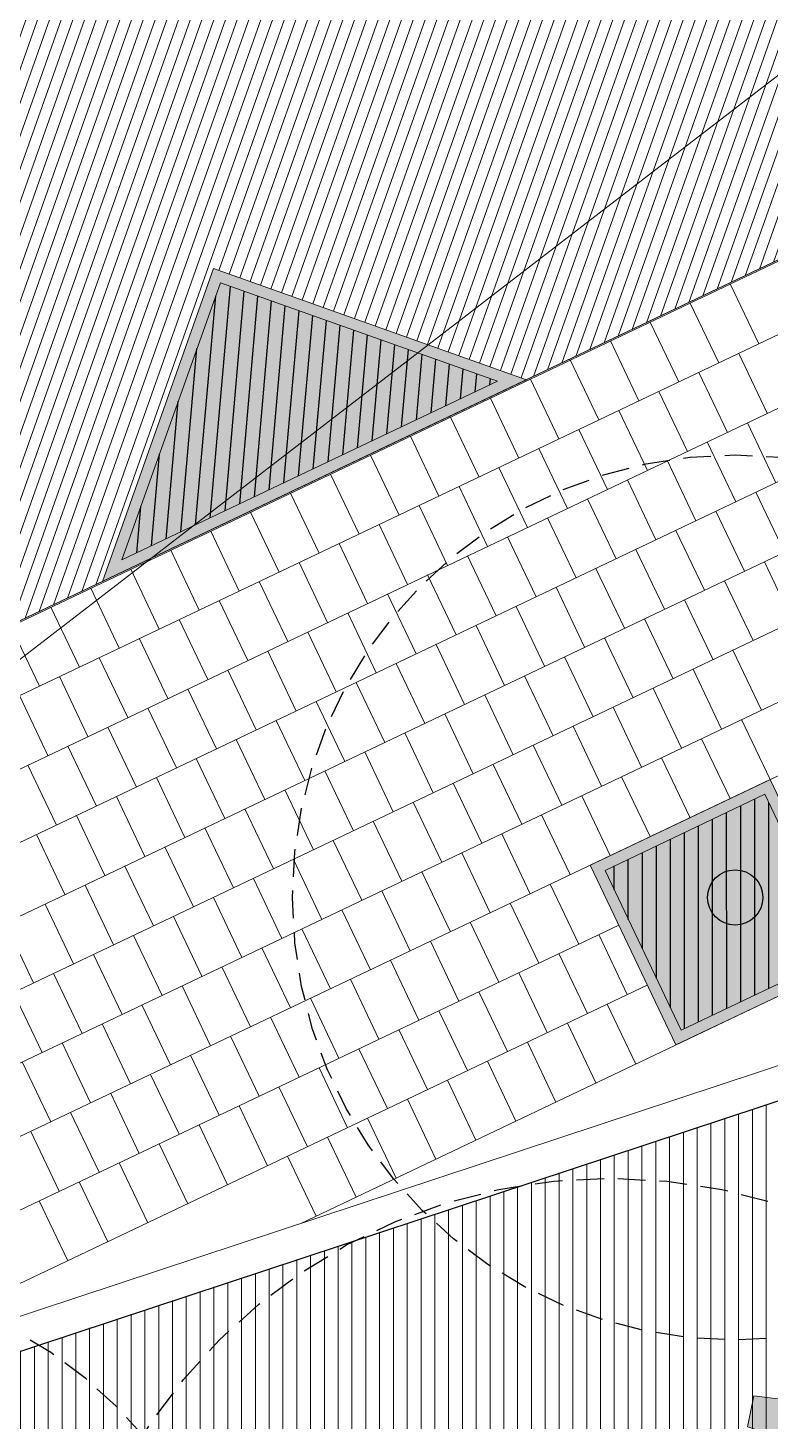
# Model space of a CAD drawing. Header units: metres. Extents: x 678805 to 1359287, y 2747329 to 5497370.
# Drawn here: x 679678.06 to 679684.77, y 2748690.67 to 2748703.26 of the extents above; entities that cross this region are included whole.
import ezdxf
from ezdxf.enums import TextEntityAlignment as Align

# ---------------------------------------------------------------- set-up
doc = ezdxf.new("R2010")
doc.units = ezdxf.units.M
doc.linetypes.add('XREF_MON_SFT_TREES$0$HIDDEN', pattern=[0.375, 0.25, -0.125])
for name, color, linetype in [('00_XREF_MON_HSC_PAVEMENT', 7, 'Continuous'), ('00_XREF_TWQ_BUILDINGS', 7, 'Continuous'), ('00_XREF_TWQ_SFT_TREES', 7, 'Continuous'), ('XREF_MON_GENERAL_LAYOUT$0$02-L-Edge Line Step -10cm', 6, 'Continuous'), ('XREF_MON_HSC_PAVEMENT$0$03-TR-Tree Pit_Green', 74, 'Continuous'), ('XREF_MON_SFT_TREES$0$SL_TREE_CANOPY', 251, 'XREF_MON_SFT_TREES$0$HIDDEN'), ('XREF_MON_SFT_TREES$0$SL_TREE_TRUNK', 251, 'Continuous')]:
    doc.layers.add(name, color=color, linetype=linetype)
for name, color, linetype, true_color in [('02-L-Waterfeatures 01', 7, 'Continuous', 0x4da6ff), ('XREF_MON_HSC_PAVEMENT$0$03-TR-Tree Pit_White', 7, 'Continuous', 0xfcfcfc), ('XREF_MON_SFT_TREES$0$SL_TREE_ACACIA_NILOTICA', 7, 'Continuous', 0x264d00), ('XREF_MON_SFT_TREES$0$SL_TREE_ALBIZIA_LEBBECK', 7, 'Continuous', 0xa3a300), ('XREF_MON_SFT_TREES$0$SL_TREE_PROSOPIS_CINERARIA', 7, 'Continuous', 0x5f7f00)]:
    doc.layers.add(name, color=color, linetype=linetype, true_color=true_color)
for name, color, linetype, lineweight in [('XREF_MON_GENERAL_LAYOUT$0$02-L-Level Curves 0.25-0.75m', 33, 'Continuous', 5), ('XREF_MON_GENERAL_LAYOUT$0$02-L-Material Change', 251, 'Continuous', 5), ('XREF_MON_GENERAL_LAYOUT$0$04-BK-Tree Pit', 6, 'Continuous', 5), ('XREF_MON_HSC_FURNITURE$0$03-PG-CBIncluded', 8, 'Continuous', 5), ('XREF_MON_HSC_PAVEMENT$0$02-L-B-Flat Bar', 251, 'Continuous', 5), ('XREF_MON_HSC_PAVEMENT$0$04-BK-Tree Pit', 6, 'Continuous', 5)]:
    doc.layers.add(name, color=color, linetype=linetype, lineweight=lineweight)
for name, color, linetype, lineweight, true_color in [('XREF_MON_HSC_PAVEMENT$0$02-L-Joints-Paviment_07_Precast Concrete Blocks 60X40', 7, 'Continuous', 5, 0x999999), ('XREF_MON_HSC_PAVEMENT$0$03-TR-Pavement_02_Sealed Gravel', 7, 'Continuous', 5, 0x38321e), ('XREF_MON_HSC_PAVEMENT$0$03-TR-Pavement_07_Precast Concrete Blocks 20X10', 7, 'Continuous', 5, 0x999999), ('XREF_MON_HSC_PAVEMENT$0$03-TR-Pavement_07_Precast Concrete Blocks 60X40', 7, 'Continuous', 5, 0x999999)]:
    doc.layers.add(name, color=color, linetype=linetype, lineweight=lineweight, true_color=true_color)
doc.layers.get('XREF_MON_SFT_TREES$0$SL_TREE_ACACIA_NILOTICA').off()
doc.layers.get('XREF_MON_SFT_TREES$0$SL_TREE_ALBIZIA_LEBBECK').off()
doc.layers.get('XREF_MON_SFT_TREES$0$SL_TREE_PROSOPIS_CINERARIA').off()
doc.styles.add('XREF_MON_GENERAL_LAYOUT$0$Standard', font='arial.ttf')

# ---------------------------------------------------------------- blocks, each defined once
blk = doc.blocks.new('XREF_MON_SFT_TREES$0$Acacia_nilotica')
h = blk.add_hatch()
h.set_pattern_fill('ANSI31', color=256, scale=0.1)
edge = h.paths.add_edge_path()
edge.add_arc((0, 0), 4, 0, 360)
at = {"layer": 'XREF_MON_SFT_TREES$0$SL_TREE_TRUNK'}
h = blk.add_hatch(color=256, dxfattribs=at)
h.dxf.hatch_style = 1
edge = h.paths.add_edge_path()
edge.add_arc((0, 0), 0.25, 0, 360)
at = {"layer": 'XREF_MON_SFT_TREES$0$SL_TREE_CANOPY', "linetype": 'XREF_MON_SFT_TREES$0$HIDDEN'}
blk.add_circle((0, 0), 4, dxfattribs=at)
at = {"layer": 'XREF_MON_SFT_TREES$0$SL_TREE_TRUNK'}
blk.add_circle((0, 0), 0.25, dxfattribs=at)
blk = doc.blocks.new('XREF_MON_SFT_TREES$0$Prosopis_cineraria')
h = blk.add_hatch()
h.set_pattern_fill('ANSI31', color=256, scale=0.1)
edge = h.paths.add_edge_path()
edge.add_arc((0, 0), 4, 0, 360)
at = {"layer": 'XREF_MON_SFT_TREES$0$SL_TREE_TRUNK'}
h = blk.add_hatch(color=256, dxfattribs=at)
h.dxf.hatch_style = 1
edge = h.paths.add_edge_path()
edge.add_arc((0, 0), 0.25, 0, 360)
at = {"layer": 'XREF_MON_SFT_TREES$0$SL_TREE_CANOPY', "linetype": 'XREF_MON_SFT_TREES$0$HIDDEN'}
blk.add_circle((0, 0), 4, dxfattribs=at)
at = {"layer": 'XREF_MON_SFT_TREES$0$SL_TREE_TRUNK'}
blk.add_circle((0, 0), 0.25, dxfattribs=at)
blk = doc.blocks.new('XREF_MON_SFT_TREES$0$Albizia_lebbeck')
at = {"layer": 'XREF_MON_SFT_TREES$0$SL_TREE_CANOPY', "linetype": 'XREF_MON_SFT_TREES$0$HIDDEN'}
blk.add_circle((0, 0), 5, dxfattribs=at)
blk = doc.blocks.new('XREF_MON_SFT_TREES')
at = {"layer": 'XREF_MON_SFT_TREES$0$SL_TREE_ACACIA_NILOTICA', "rotation": 25.44812939262281}
blk.add_blockref('XREF_MON_SFT_TREES$0$Acacia_nilotica', (679684.457, 2748695.405), dxfattribs=at)
at = {"layer": 'XREF_MON_SFT_TREES$0$SL_TREE_ALBIZIA_LEBBECK', "rotation": 25.44812939262281}
blk.add_blockref('XREF_MON_SFT_TREES$0$Albizia_lebbeck', (679683.328, 2748687.867), dxfattribs=at)
at = {"layer": 'XREF_MON_SFT_TREES$0$SL_TREE_PROSOPIS_CINERARIA', "rotation": 25.44812939262281}
blk.add_blockref('XREF_MON_SFT_TREES$0$Prosopis_cineraria', (679676.035, 2748687.978), dxfattribs=at)
blk = doc.blocks.new('XREF_MON_HSC_PAVEMENT$0$Alcorque Parking 8m2')
at = {"layer": 'XREF_MON_HSC_PAVEMENT$0$03-TR-Tree Pit_Green', "ltscale": 0.3}
h = blk.add_hatch(dxfattribs=at)
h.set_pattern_fill('ANSI31', color=256, scale=0.04, angle=40)
h.set_pattern_definition([(85, (-679726.04474, -2748720.75428), (-0.1265167266577, 0.011068779329), [])])
h.paths.add_polyline_path([(-1.079, -0.384), (2.316, 1.231), (-0.189, 2.121)])
at = {"layer": 'XREF_MON_HSC_PAVEMENT$0$03-TR-Tree Pit_White'}
h = blk.add_hatch(color=256, dxfattribs=at)
h.dxf.hatch_style = 1
h.paths.add_polyline_path([(-1.254, -0.578), (2.577, 1.245), (-0.25, 2.249)])
blk = doc.blocks.new('XREF_MON_HSC_PAVEMENT$0$Escocell Quadrat')
at = {"layer": 'XREF_MON_HSC_PAVEMENT$0$03-TR-Tree Pit_Green'}
h = blk.add_hatch(dxfattribs=at)
h.set_pattern_fill('ANSI31', color=256, scale=0.04, angle=19.5514)
h.set_pattern_definition([(64.551379247, (-1794786.01457, -2189831.7944), (-0.114677314033, 0.0545720958565), [])])
h.paths.add_polyline_path([(-1.159, 0.359), (-2.759, 0.359), (-2.759, -1.241), (-1.159, -1.241)])
at = {"layer": 'XREF_MON_HSC_PAVEMENT$0$03-TR-Tree Pit_White'}
h = blk.add_hatch(color=256, dxfattribs=at)
h.dxf.hatch_style = 1
h.paths.add_polyline_path([(-2.859, 0.459), (-1.059, 0.459), (-1.059, -1.341), (-2.859, -1.341)])
at = {"ltscale": 0.3}
blk.add_lwpolyline([(-2.759, -1.241), (-1.159, -1.241), (-1.159, 0.359), (-2.759, 0.359)], close=True, dxfattribs=at)
blk = doc.blocks.new('XREF_MON_HSC_PAVEMENT')
at = {"layer": 'XREF_MON_HSC_PAVEMENT$0$03-TR-Pavement_02_Sealed Gravel', "linetype": 'Continuous'}
h = blk.add_hatch(dxfattribs=at)
h.set_pattern_fill('ANSI31', color=256, scale=0.0393, angle=45)
h.set_pattern_definition([(90, (652974.11672, 2717198.73223), (-0.1247775, 0), [])])
h.paths.add_polyline_path([(679722.263, 2748703.307), (679726.603, 2748705.358), (679728.654, 2748701.019), (679724.315, 2748698.967)])
h.paths.add_polyline_path([(679741.598, 2748685.372), (679727.674, 2748707.713), (679672.412, 2748689.462), (679674.333, 2748683.624)])
at = {"layer": 'XREF_MON_HSC_PAVEMENT$0$03-TR-Pavement_07_Precast Concrete Blocks 20X10'}
h = blk.add_hatch(dxfattribs=at)
h.set_pattern_fill('ANSI31', color=256, scale=0.0315, angle=25.5)
h.set_pattern_definition([(70.5, (0, 0), (-0.094275932128, 0.033384858509), [])])
h.paths.add_polyline_path([(679608.734, 2748671.996), (679610.533, 2748668.217), (679613.436, 2748667.186), (679617.336, 2748669.041), (679618.34, 2748671.868), (679621.167, 2748670.864), (679625.012, 2748672.694), (679626.016, 2748675.521), (679628.843, 2748674.517), (679632.688, 2748676.347), (679633.692, 2748679.174), (679636.52, 2748678.17), (679640.357, 2748679.996), (679641.368, 2748682.826), (679644.195, 2748681.823), (679648.039, 2748683.652), (679649.01, 2748686.385), (679649.043, 2748686.478), (679651.87, 2748685.474), (679655.715, 2748687.304), (679656.718, 2748690.131), (679659.546, 2748689.127), (679663.39, 2748690.957), (679664.394, 2748693.783), (679667.221, 2748692.78), (679671.065, 2748694.609), (679672.035, 2748697.341), (679674.896, 2748696.432), (679678.74, 2748698.261), (679679.745, 2748701.088), (679682.572, 2748700.084), (679686.415, 2748701.913), (679687.445, 2748704.817), (679685.646, 2748708.596)])
at = {"layer": 'XREF_MON_HSC_PAVEMENT$0$02-L-B-Flat Bar'}
blk.add_lwpolyline([(679613.436, 2748667.186), (679686.413, 2748701.912)], dxfattribs=at)
at = {"layer": 'XREF_MON_HSC_PAVEMENT$0$02-L-Joints-Paviment_07_Precast Concrete Blocks 60X40'}
for points in [[(679684.412, 2748700.95), (679684.67, 2748700.408)], [(679684.051, 2748700.778), (679684.309, 2748700.236)], [(679683.69, 2748700.606), (679683.948, 2748700.065)], [(679683.329, 2748700.435), (679683.586, 2748699.893)], [(679684.489, 2748700.322), (679684.747, 2748699.781)], [(679682.967, 2748700.263), (679683.225, 2748699.721)], [(679682.606, 2748700.091), (679682.864, 2748699.549)], [(679684.128, 2748700.151), (679684.386, 2748699.609)], [(679682.245, 2748699.919), (679682.503, 2748699.377)], [(679683.767, 2748699.979), (679684.025, 2748699.437)], [(679683.406, 2748699.807), (679683.664, 2748699.265)], [(679681.884, 2748699.747), (679682.142, 2748699.205)], [(679684.567, 2748699.695), (679684.824, 2748699.153)], [(679681.523, 2748699.575), (679681.78, 2748699.033)], [(679683.045, 2748699.635), (679683.302, 2748699.093)], [(679682.683, 2748699.463), (679682.941, 2748698.921)], [(679684.205, 2748699.523), (679684.463, 2748698.981)], [(679681.161, 2748699.403), (679681.419, 2748698.861)], [(679682.322, 2748699.291), (679682.58, 2748698.749)], [(679683.844, 2748699.351), (679684.102, 2748698.809)], [(679680.8, 2748699.231), (679681.058, 2748698.69)], [(679683.483, 2748699.179), (679683.741, 2748698.637)], [(679680.439, 2748699.06), (679680.697, 2748698.518)], [(679681.961, 2748699.119), (679682.219, 2748698.578)], [(679684.644, 2748699.067), (679684.902, 2748698.525)], [(679681.6, 2748698.947), (679681.858, 2748698.406)], [(679683.122, 2748699.007), (679683.38, 2748698.465)], [(679680.078, 2748698.888), (679680.336, 2748698.346)], [(679682.761, 2748698.835), (679683.019, 2748698.294)], [(679684.283, 2748698.895), (679684.54, 2748698.353)], [(679679.717, 2748698.716), (679679.975, 2748698.174)], [(679681.239, 2748698.776), (679681.497, 2748698.234)], [(679682.4, 2748698.663), (679682.657, 2748698.122)], [(679683.921, 2748698.723), (679684.179, 2748698.181)], [(679679.356, 2748698.544), (679679.613, 2748698.002)], [(679680.878, 2748698.604), (679681.135, 2748698.062)], [(679683.56, 2748698.551), (679683.818, 2748698.01)], [(679680.516, 2748698.432), (679680.774, 2748697.89)], [(679682.038, 2748698.492), (679682.296, 2748697.95)], [(679684.721, 2748698.439), (679684.979, 2748697.897)], [(679678.994, 2748698.372), (679679.252, 2748697.83)], [(679681.677, 2748698.32), (679681.935, 2748697.778)], [(679683.199, 2748698.379), (679683.457, 2748697.838)], [(679678.633, 2748698.2), (679678.891, 2748697.658)], [(679680.155, 2748698.26), (679680.413, 2748697.718)], [(679682.838, 2748698.208), (679683.096, 2748697.666)], [(679684.36, 2748698.267), (679684.618, 2748697.726)], [(679678.272, 2748698.028), (679678.53, 2748697.486)], [(679679.794, 2748698.088), (679680.052, 2748697.546)], [(679681.316, 2748698.148), (679681.574, 2748697.606)], [(679682.477, 2748698.036), (679682.735, 2748697.494)], [(679683.999, 2748698.096), (679684.257, 2748697.554)], [(679679.433, 2748697.916), (679679.691, 2748697.374)], [(679680.955, 2748697.976), (679681.213, 2748697.434)], [(679683.638, 2748697.924), (679683.895, 2748697.382)], [(679677.911, 2748697.856), (679678.169, 2748697.315)], [(679680.594, 2748697.804), (679680.851, 2748697.262)], [(679682.116, 2748697.864), (679682.373, 2748697.322)], [(679679.072, 2748697.744), (679679.329, 2748697.202)], [(679681.754, 2748697.692), (679682.012, 2748697.15)], [(679683.276, 2748697.752), (679683.534, 2748697.21)], [(679678.71, 2748697.572), (679678.968, 2748697.031)], [(679680.232, 2748697.632), (679680.49, 2748697.09)], [(679682.915, 2748697.58), (679683.173, 2748697.038)], [(679684.437, 2748697.64), (679684.695, 2748697.098)], [(679678.349, 2748697.401), (679678.607, 2748696.859)], [(679679.871, 2748697.46), (679680.129, 2748696.919)], [(679681.393, 2748697.52), (679681.651, 2748696.978)], [(679682.554, 2748697.408), (679682.812, 2748696.866)], [(679684.076, 2748697.468), (679684.334, 2748696.926)], [(679679.51, 2748697.288), (679679.768, 2748696.747)], [(679681.032, 2748697.348), (679681.29, 2748696.806)], [(679683.715, 2748697.296), (679683.973, 2748696.754)], [(679677.988, 2748697.229), (679678.246, 2748696.687)], [(679680.671, 2748697.176), (679680.929, 2748696.635)], [(679682.193, 2748697.236), (679682.451, 2748696.694)], [(679679.149, 2748697.117), (679679.407, 2748696.575)], [(679681.832, 2748697.064), (679682.089, 2748696.522)], [(679683.354, 2748697.124), (679683.611, 2748696.582)], [(679678.788, 2748696.945), (679679.045, 2748696.403)], [(679680.31, 2748697.004), (679680.567, 2748696.463)], [(679682.992, 2748696.952), (679683.25, 2748696.41)], [(679684.514, 2748697.012), (679684.772, 2748696.47)], [(679678.426, 2748696.773), (679678.684, 2748696.231)], [(679679.948, 2748696.833), (679680.206, 2748696.291)], [(679681.47, 2748696.892), (679681.728, 2748696.351)], [(679682.631, 2748696.78), (679682.889, 2748696.238)], [(679684.153, 2748696.84), (679684.411, 2748696.298)], [(679679.587, 2748696.661), (679679.845, 2748696.119)], [(679681.109, 2748696.72), (679681.367, 2748696.179)], [(679683.792, 2748696.668), (679684.05, 2748696.126)], [(679678.065, 2748696.601), (679678.323, 2748696.059)], [(679680.748, 2748696.549), (679681.006, 2748696.007)], [(679682.27, 2748696.608), (679682.528, 2748696.067)], [(679679.226, 2748696.489), (679679.484, 2748695.947)], [(679681.909, 2748696.437), (679682.167, 2748695.895)], [(679683.431, 2748696.496), (679683.689, 2748695.955)], [(679678.865, 2748696.317), (679679.123, 2748695.775)], [(679680.387, 2748696.377), (679680.645, 2748695.835)], [(679683.07, 2748696.324), (679683.327, 2748695.783)], [(679678.504, 2748696.145), (679678.761, 2748695.603)], [(679680.026, 2748696.205), (679680.283, 2748695.663)], [(679681.548, 2748696.265), (679681.805, 2748695.723)], [(679682.708, 2748696.153), (679682.966, 2748695.611)], [(679679.664, 2748696.033), (679679.922, 2748695.491)], [(679681.186, 2748696.093), (679681.444, 2748695.551)], [(679678.142, 2748695.973), (679678.4, 2748695.431)], [(679680.825, 2748695.921), (679681.083, 2748695.379)], [(679682.347, 2748695.981), (679682.605, 2748695.439)], [(679679.303, 2748695.861), (679679.561, 2748695.319)], [(679681.986, 2748695.809), (679682.244, 2748695.267)], [(679678.942, 2748695.689), (679679.2, 2748695.147)], [(679680.464, 2748695.749), (679680.722, 2748695.207)], [(679681.625, 2748695.637), (679681.883, 2748695.095)], [(679678.581, 2748695.517), (679678.839, 2748694.976)], [(679680.103, 2748695.577), (679680.361, 2748695.035)], [(679682.786, 2748695.525), (679683.043, 2748694.983)], [(679679.742, 2748695.405), (679679.999, 2748694.863)], [(679681.264, 2748695.465), (679681.521, 2748694.923)], [(679678.22, 2748695.345), (679678.477, 2748694.804)], [(679680.902, 2748695.293), (679681.16, 2748694.751)], [(679682.424, 2748695.353), (679682.682, 2748694.811)], [(679677.858, 2748695.174), (679678.116, 2748694.632)], [(679679.38, 2748695.233), (679679.638, 2748694.692)], [(679682.063, 2748695.181), (679682.321, 2748694.639)], [(679679.019, 2748695.061), (679679.277, 2748694.52)], [(679680.541, 2748695.121), (679680.799, 2748694.58)], [(679681.702, 2748695.009), (679681.96, 2748694.467)], [(679683.224, 2748695.069), (679683.482, 2748694.527)], [(679678.658, 2748694.89), (679678.916, 2748694.348)], [(679680.18, 2748694.949), (679680.438, 2748694.408)], [(679682.863, 2748694.897), (679683.121, 2748694.355)], [(679679.819, 2748694.778), (679680.077, 2748694.236)], [(679681.341, 2748694.837), (679681.599, 2748694.296)], [(679678.297, 2748694.718), (679678.555, 2748694.176)], [(679680.98, 2748694.665), (679681.237, 2748694.124)], [(679682.502, 2748694.725), (679682.759, 2748694.183)], [(679677.936, 2748694.546), (679678.194, 2748694.004)], [(679679.458, 2748694.606), (679679.715, 2748694.064)], [(679682.14, 2748694.553), (679682.398, 2748694.012)], [(679679.096, 2748694.434), (679679.354, 2748693.892)], [(679680.618, 2748694.494), (679680.876, 2748693.952)], [(679681.779, 2748694.381), (679682.037, 2748693.84)], [(679683.301, 2748694.441), (679683.559, 2748693.899)], [(679678.735, 2748694.262), (679678.993, 2748693.72)], [(679680.257, 2748694.322), (679680.515, 2748693.78)], [(679682.94, 2748694.269), (679683.198, 2748693.728)], [(679679.896, 2748694.15), (679680.154, 2748693.608)], [(679681.418, 2748694.21), (679681.676, 2748693.668)], [(679678.374, 2748694.09), (679678.632, 2748693.548)], [(679681.057, 2748694.038), (679681.315, 2748693.496)], [(679682.579, 2748694.098), (679682.837, 2748693.556)], [(679678.013, 2748693.918), (679678.271, 2748693.376)], [(679679.535, 2748693.978), (679679.793, 2748693.436)], [(679682.218, 2748693.926), (679682.475, 2748693.384)], [(679679.174, 2748693.806), (679679.432, 2748693.264)], [(679680.696, 2748693.866), (679680.954, 2748693.324)], [(679681.856, 2748693.754), (679682.114, 2748693.212)], [(679678.813, 2748693.634), (679679.07, 2748693.092)], [(679680.334, 2748693.694), (679680.592, 2748693.152)], [(679679.973, 2748693.522), (679680.231, 2748692.98)], [(679681.495, 2748693.582), (679681.753, 2748693.04)], [(679678.451, 2748693.462), (679678.709, 2748692.921)], [(679681.134, 2748693.41), (679681.392, 2748692.868)], [(679678.09, 2748693.29), (679678.348, 2748692.749)], [(679679.612, 2748693.35), (679679.87, 2748692.808)], [(679679.251, 2748693.178), (679679.509, 2748692.637)], [(679680.773, 2748693.238), (679681.031, 2748692.696)], [(679678.89, 2748693.006), (679679.148, 2748692.465)], [(679680.412, 2748693.066), (679680.67, 2748692.524)], [(679678.529, 2748692.835), (679678.786, 2748692.293)], [(679678.167, 2748692.663), (679678.425, 2748692.121)]]:
    blk.add_lwpolyline(points, dxfattribs=at)
at = {"layer": 'XREF_MON_HSC_PAVEMENT$0$03-TR-Pavement_07_Precast Concrete Blocks 60X40'}
for p, q in [((679602.439, 2748661.942), (679961.734, 2748832.918)), ((679602.698, 2748661.401), (679961.992, 2748832.376)), ((679602.956, 2748660.859), (679962.25, 2748831.835)), ((679603.215, 2748660.318), (679962.509, 2748831.293)), ((679603.474, 2748659.776), (679962.768, 2748830.752)), ((679603.732, 2748659.235), (679963.026, 2748830.21)), ((679603.991, 2748658.694), (679732.011, 2748719.614)), ((679664.567, 2748686.855), (679732.269, 2748719.072)), ((679680.533, 2748692.459), (679712.274, 2748707.564)), ((679664.825, 2748686.314), (679683.405, 2748695.155)), ((679675.969, 2748690.952), (679683.662, 2748694.613))]:
    blk.add_line(p, q, dxfattribs=at)
at = {"layer": 'XREF_MON_HSC_PAVEMENT$0$04-BK-Tree Pit'}
blk.add_blockref('XREF_MON_HSC_PAVEMENT$0$Alcorque Parking 8m2', (679679.993, 2748698.84), dxfattribs=at)
at = {"layer": 'XREF_MON_HSC_PAVEMENT$0$04-BK-Tree Pit', "rotation": 25.44862075299672}
blk.add_blockref('XREF_MON_HSC_PAVEMENT$0$Escocell Quadrat', (679685.926, 2748696.511), dxfattribs=at)
blk = doc.blocks.new('XREF_MON_HSC_FURNITURE$0$Star shaped bench - BIG')
at = {"true_color": 0xfcfcfc}
h = blk.add_hatch(color=7, dxfattribs=at)
h.dxf.hatch_style = 1
h.paths.add_polyline_path([(0, 0), (-0.301, 0.319), (0.105, 0.91), (-0.271, 1.171), (-0.108, 1.45), (0.335, 1.283), (0.614, 2.306), (0.96, 2.257), (0.992, 1.162), (2.065, 1.033), (2.059, 0.633), (0.929, 0.497), (1.082, -0.318), (0.81, -0.398), (0.508, 0.377)])
blk.add_lwpolyline([(0, 0), (-0.301, 0.319), (0.105, 0.91), (-0.271, 1.171), (-0.108, 1.45), (0.335, 1.283), (0.614, 2.306), (0.96, 2.257), (0.992, 1.162), (2.065, 1.033), (2.059, 0.633), (0.929, 0.497), (1.082, -0.318), (0.81, -0.398), (0.508, 0.377)], close=True)
blk = doc.blocks.new('XREF_MON_HSC_FURNITURE')
at = {"layer": 'XREF_MON_HSC_FURNITURE$0$03-PG-CBIncluded', "rotation": 241.8284878748395}
blk.add_blockref('XREF_MON_HSC_FURNITURE$0$Star shaped bench - BIG', (679685.359, 2748691.425, -0.023), dxfattribs=at)
blk = doc.blocks.new('XREF_MON_GENERAL_LAYOUT$0$Alcorque Parking 8m2')
blk.add_lwpolyline([(2.316, 1.231), (-0.189, 2.121), (-1.079, -0.384)], close=True)
at = {"layer": 'XREF_MON_GENERAL_LAYOUT$0$02-L-Material Change'}
blk.add_lwpolyline([(2.577, 1.245), (-0.25, 2.249), (-1.254, -0.578)], close=True, dxfattribs=at)
blk = doc.blocks.new('XREF_MON_GENERAL_LAYOUT$0$Escocell Quadrat')
at = {"ltscale": 0.3}
blk.add_lwpolyline([(-2.759, -1.241), (-1.159, -1.241), (-1.159, 0.359), (-2.759, 0.359)], close=True, dxfattribs=at)
at = {"layer": 'XREF_MON_GENERAL_LAYOUT$0$02-L-Material Change', "ltscale": 0.3}
blk.add_lwpolyline([(-2.859, -1.341), (-1.059, -1.341), (-1.059, 0.459), (-2.859, 0.459)], close=True, dxfattribs=at)
blk = doc.blocks.new('XREF_MON_GENERAL_LAYOUT')
at = {"layer": 'XREF_MON_GENERAL_LAYOUT$0$02-L-Edge Line Step -10cm'}
blk.add_line((679672.413, 2748689.46), (679727.674, 2748707.713), dxfattribs=at)
at = {"layer": 'XREF_MON_GENERAL_LAYOUT$0$02-L-Level Curves 0.25-0.75m', "ltscale": 0.3}
blk.add_lwpolyline([(679697.45, 2748714.878), (679703.09, 2748716.897), (679638.582, 2748667.194)], dxfattribs=at)
at = {"layer": 'XREF_MON_GENERAL_LAYOUT$0$02-L-Material Change'}
blk.add_line((679672.222, 2748689.715), (679727.609, 2748708.007), dxfattribs=at)
at = {"layer": 'XREF_MON_GENERAL_LAYOUT$0$02-L-Material Change', "ltscale": 0.3}
blk.add_lwpolyline([(679686.414, 2748701.914), (679613.436, 2748667.186)], dxfattribs=at)
at = {"layer": 'XREF_MON_GENERAL_LAYOUT$0$04-BK-Tree Pit'}
blk.add_blockref('XREF_MON_GENERAL_LAYOUT$0$Alcorque Parking 8m2', (679679.993, 2748698.84), dxfattribs=at)
at = {"layer": 'XREF_MON_GENERAL_LAYOUT$0$04-BK-Tree Pit', "rotation": 25.44862075299672}
blk.add_blockref('XREF_MON_GENERAL_LAYOUT$0$Escocell Quadrat', (679685.926, 2748696.511), dxfattribs=at)
at = {"style": 'XREF_MON_GENERAL_LAYOUT$0$Standard'}
for tag, rotation, p in [('604,00', 330.2643, (679905.77, 2748776.558)), ('603,00', 330.2643, (679901.861, 2748753.477)), ('600,00', 133.826, (679944.597, 2748745.153)), ('602,00', 330.2643, (679883.319, 2748738.727)), ('601,00', 117.8906, (679920.972, 2748732.87)), ('601,00', 330.2643, (679864.777, 2748723.976)), ('600,00', 40.8833, (679777.405, 2748705.444, 1.17)), ('602,00', 330.2643, (679941.275, 2748705.483)), ('601,00', 40.8833, (679701.798, 2748703.889, 1.17)), ('598,00', 62.091, (679810.267, 2748702.619)), ('600,00', 330.2643, (679877.781, 2748691.131)), ('600,00', 19.5511, (679920.444, 2748685.496)), ('601,00', 330.2643, (679934.813, 2748683.804)), ('599,00', 330.2643, (679854.567, 2748679.061)), ('600,00', 88.3928, (679743.913, 2748675.572)), ('599,00', 20.6086, (679924.26, 2748675.216)), ('601,00', 88.3928, (679728.035, 2748671.318, -2)), ('602,00', 88.3928, (679711.826, 2748665.966, -1)), ('603,00', 88.3928, (679695.615, 2748660.611)), ('599,00', 40.8833, (679788.807, 2748655.829, 1.17)), ('601,00', 40.8833, (679627.612, 2748644.603, 1.17)), ('603,00', 41.7058, (679702.499, 2748628.484, 1.17)), ('600,00', 40.8833, (679645.925, 2748597.926, 1.17)), ('599,00', 34.2277, (679673.574, 2748555.136, 5.34))]:
    blk.add_attdef(tag, text='', height=1, rotation=rotation, dxfattribs=at).set_placement(p, align=Align.MIDDLE)
at = {"ltscale": 0.3, "style": 'XREF_MON_GENERAL_LAYOUT$0$Standard'}
for tag, rotation, p in [('603,50', 330.2643, (679911.501, 2748760.57)), ('602,50', 330.2643, (679892.865, 2748745.846)), ('600,50', 133.826, (679933.048, 2748738.729)), ('601,50', 330.2643, (679873.581, 2748731.671)), ('601,50', 101.2857, (679909.522, 2748726.945)), ('602,50', 330.2643, (679948.625, 2748713.86)), ('600,50', 39.606, (679743.243, 2748706.971)), ('600,50', 330.2643, (679880.266, 2748702.726)), ('600,50', 17.3537, (679917.615, 2748690.554)), ('599,50', 330.2643, (679867.197, 2748684.716)), ('599,50', 18.8944, (679921.71, 2748680.578)), ('599,50', 39.606, (679778.991, 2748677.241)), ('600,50', 88.3928, (679735.925, 2748673.586)), ('601,50', 88.3928, (679719.906, 2748668.581)), ('602,50', 88.3928, (679703.474, 2748663.452)), ('598,50', 330.2643, (679861.765, 2748662.397)), ('601,50', 39.606, (679610.513, 2748662.061)), ('600,00', 41.7058, (679752.308, 2748637.685)), ('601,00', 41.7058, (679736.044, 2748634.538)), ('599,00', 35.0835, (679763.043, 2748634.415, 1.17)), ('602,00', 41.7058, (679720.174, 2748633.096, 1.17)), ('600,00', 35.0835, (679747.063, 2748629.903, 1.17)), ('601,00', 35.0835, (679731.246, 2748625.239, 1.17)), ('600,50', 39.606, (679636.92, 2748621.339)), ('602,00', 35.0835, (679715.4, 2748620.639, 1.17)), ('599,50', 28.7604, (679659.482, 2748574.323))]:
    blk.add_attdef(tag, text='', height=1, rotation=rotation, dxfattribs=at).set_placement(p, align=Align.MIDDLE)

msp = doc.modelspace()

# ---------------------------------------------------------------- block references
at = {"layer": '00_XREF_MON_HSC_PAVEMENT'}
msp.add_blockref('XREF_MON_HSC_PAVEMENT', (0, 0), dxfattribs=at)
at = {"layer": '00_XREF_TWQ_BUILDINGS'}
msp.add_blockref('XREF_MON_HSC_FURNITURE', (0, 0), dxfattribs=at)
at = {"layer": '00_XREF_TWQ_SFT_TREES'}
msp.add_blockref('XREF_MON_SFT_TREES', (0, 0), dxfattribs=at)
at = {"layer": '02-L-Waterfeatures 01', "color": 18, "true_color": 0x000000}
msp.add_blockref('XREF_MON_GENERAL_LAYOUT', (0, 0), dxfattribs=at)

doc.saveas('drawing.dxf')
